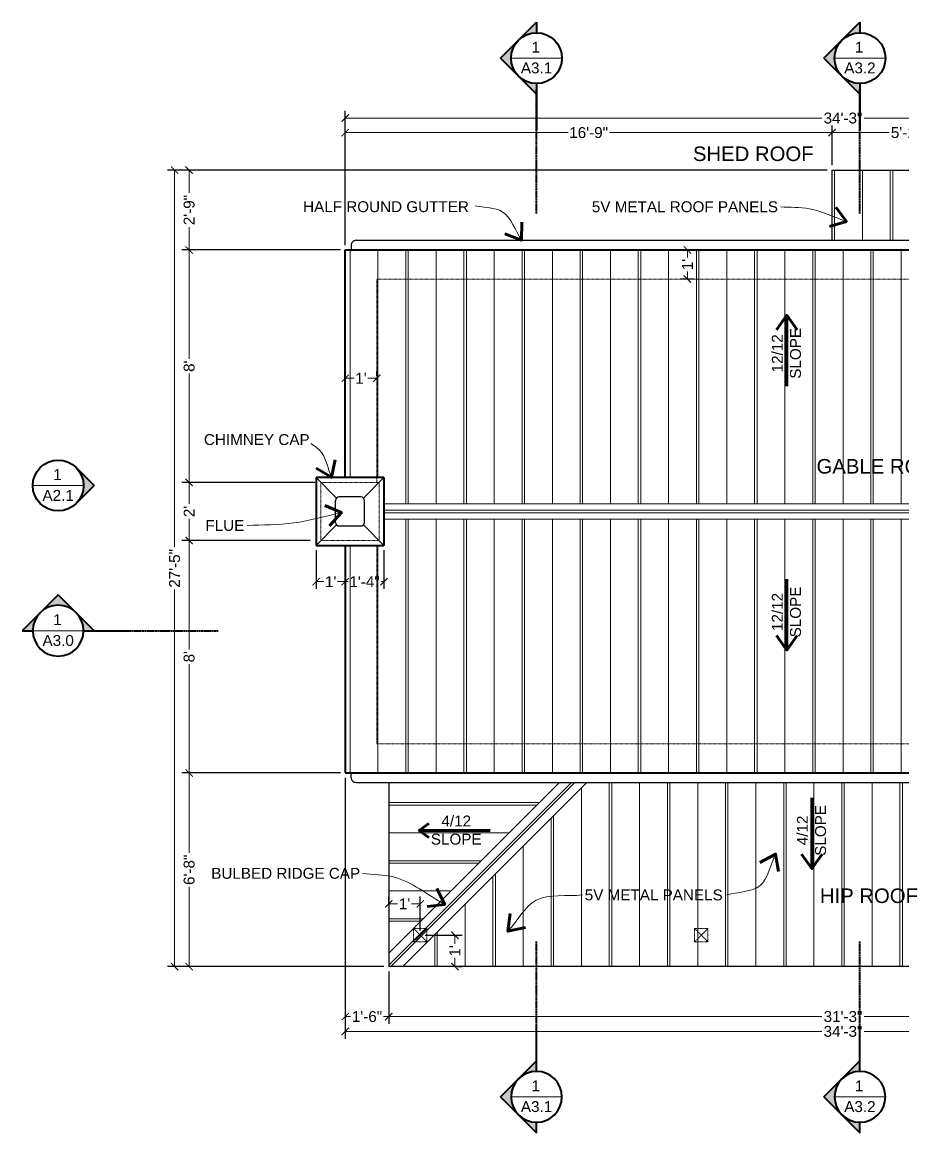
# Model space of a CAD drawing. Header units: inches. Extents: x -54 to 15382, y 469 to 41738.
# Drawn here: x 4953.2 to 5316.7, y 6416.7 to 6875.4 of the extents above; entities that cross this region are included whole.
import ezdxf

# ---------------------------------------------------------------- set-up
doc = ezdxf.new("R2010")
doc.units = ezdxf.units.IN
doc.header["$MEASUREMENT"] = 0
doc.linetypes.add('CENTER', pattern=[2, 1.25, -0.25, 0.25, -0.25])
doc.linetypes.add('DASHED2', pattern=[0.375, 0.25, -0.125])
doc.layers.get('0').update_dxf_attribs({"lineweight": 9})
for name, color, linetype, lineweight in [('1', 7, 'Continuous', 9), ('2', 7, 'Continuous', 18), ('3', 7, 'Continuous', 30), ('4', 7, 'Continuous', 40), ('A-DIMSx', 7, 'Continuous', 9), ('A-LINK', 7, 'Continuous', 40), ('A-TEXTx', 7, 'Continuous', 18)]:
    doc.layers.add(name, color=color, linetype=linetype, lineweight=lineweight)
doc.styles.get("Standard").update_dxf_attribs({"font": 'arial.ttf'})
doc.dimstyles.get("Standard").update_dxf_attribs({"dimtxt": 3, "dimasz": 2, "dimexe": 0.03125, "dimexo": 0.0625, "dimgap": 0.03125, "dimtad": 0, "dimtoh": 1, "dimdec": 4, "dimlfac": 0.99985, "dimzin": 0, "dimdsep": 46, "dimlunit": 4, "dimtxsty": 'Standard', "dimblk": 'ARCHTICK', "dimblk1": 'ARCHTICK', "dimblk2": 'ARCHTICK', "dimcen": 0.09, "dimclrt": 256, "dimadec": 0, "dimazin": 0, "dimtfac": 1, "dimtdec": 4, "dimtofl": 0, "dimtmove": 0, "dimatfit": 3, "dimfxl": 1, "dimtolj": 1, "dimtzin": 0, "dimarcsym": 0})

# ---------------------------------------------------------------- blocks, each defined once
blk = doc.blocks.new('_ArchTick')
at = {"color": 0, "linetype": 'ByBlock', "lineweight": 0, "const_width": 0.15}
blk.add_lwpolyline([(-0.5, -0.5), (0.5, 0.5)], dxfattribs=at)
blk = doc.blocks.new('*D105')
at = {"layer": 'A-DIMSx', "color": 0, "lineweight": -2, "ltscale": 0.1}
for p, q in [((5287.5, 6816.29), (5287.5, 6832.74)), ((5348.5, 6816.26), (5348.5, 6832.74))]:
    blk.add_line(p, q, dxfattribs=at)
at = {"layer": 'A-DIMSx', "color": 0, "lineweight": 5, "ltscale": 0.1}
for p, q in [((5287.5, 6829.74), (5311, 6829.74)), ((5348.5, 6829.74), (5325, 6829.74))]:
    blk.add_line(p, q, dxfattribs=at)
at = {"layer": 'A-DIMSx', "color": 0, "lineweight": 5, "xscale": 3, "yscale": 3, "zscale": 3, "rotation": 180}
blk.add_blockref('_ArchTick', (5287.5, 6829.74), dxfattribs=at)
at = {"layer": 'A-DIMSx', "color": 0, "lineweight": 5, "xscale": 3, "yscale": 3, "zscale": 3}
blk.add_blockref('_ArchTick', (5348.5, 6829.74), dxfattribs=at)
at = {"layer": 'A-DIMSx', "ltscale": 0.25, "insert": (5318, 6829.74), "char_height": 4.5, "attachment_point": 5}
blk.add_mtext('\\A1;5\'-1"', dxfattribs=at)
blk = doc.blocks.new('*D106')
at = {"layer": 'A-DIMSx', "color": 0, "lineweight": -2, "ltscale": 0.1}
for p, q in [((5086.5, 6783.27), (5086.5, 6832.74)), ((5287.5, 6816.27), (5287.5, 6832.74))]:
    blk.add_line(p, q, dxfattribs=at)
at = {"layer": 'A-DIMSx', "color": 0, "lineweight": 5, "ltscale": 0.1}
for p, q in [((5086.5, 6829.74), (5178.47, 6829.74)), ((5287.5, 6829.74), (5195.53, 6829.74))]:
    blk.add_line(p, q, dxfattribs=at)
at = {"layer": 'A-DIMSx', "color": 0, "lineweight": 5, "xscale": 3, "yscale": 3, "zscale": 3, "rotation": 180}
blk.add_blockref('_ArchTick', (5086.5, 6829.74), dxfattribs=at)
at = {"layer": 'A-DIMSx', "color": 0, "lineweight": 5, "xscale": 3, "yscale": 3, "zscale": 3}
blk.add_blockref('_ArchTick', (5287.5, 6829.74), dxfattribs=at)
at = {"layer": 'A-DIMSx', "ltscale": 0.25, "insert": (5187, 6829.74), "char_height": 4.5, "attachment_point": 5}
blk.add_mtext('\\A1;16\'-9"', dxfattribs=at)
blk = doc.blocks.new('*D107')
at = {"layer": 'A-DIMSx', "color": 0, "lineweight": -2, "ltscale": 0.1}
for p, q in [((5084.49, 6781.27), (5019.07, 6781.27)), ((5074, 6685.27), (5019.07, 6685.27))]:
    blk.add_line(p, q, dxfattribs=at)
at = {"layer": 'A-DIMSx', "color": 0, "lineweight": 5, "ltscale": 0.1}
for p, q in [((5022.07, 6781.27), (5022.07, 6736.33)), ((5022.07, 6685.27), (5022.07, 6730.22))]:
    blk.add_line(p, q, dxfattribs=at)
at = {"layer": 'A-DIMSx', "color": 0, "lineweight": 5, "xscale": 3, "yscale": 3, "zscale": 3}
for p, rotation in [((5022.07, 6781.27), 90), ((5022.07, 6685.27), 270)]:
    blk.add_blockref('_ArchTick', p, dxfattribs=dict(at, rotation=rotation))
at = {"layer": 'A-DIMSx', "ltscale": 0.25, "insert": (5022.07, 6733.27), "char_height": 4.5, "attachment_point": 5, "rotation": 90}
blk.add_mtext("\\A1;8'", dxfattribs=at)
blk = doc.blocks.new('*D108')
at = {"layer": 'A-DIMSx', "color": 0, "lineweight": -2, "ltscale": 0.1}
for p, q in [((5074, 6685.27), (5019.07, 6685.27)), ((5072, 6661.27), (5019.07, 6661.27))]:
    blk.add_line(p, q, dxfattribs=at)
at = {"layer": 'A-DIMSx', "color": 0, "lineweight": 5, "ltscale": 0.1}
for p, q in [((5022.07, 6685.27), (5022.07, 6676.38)), ((5022.07, 6661.27), (5022.07, 6670.17))]:
    blk.add_line(p, q, dxfattribs=at)
at = {"layer": 'A-DIMSx', "color": 0, "lineweight": 5, "xscale": 3, "yscale": 3, "zscale": 3}
for p, rotation in [((5022.07, 6685.27), 90), ((5022.07, 6661.27), 270)]:
    blk.add_blockref('_ArchTick', p, dxfattribs=dict(at, rotation=rotation))
at = {"layer": 'A-DIMSx', "ltscale": 0.25, "insert": (5022.07, 6673.27), "char_height": 4.5, "attachment_point": 5, "rotation": 90}
blk.add_mtext("\\A1;2'", dxfattribs=at)
blk = doc.blocks.new('*D109')
at = {"layer": 'A-DIMSx', "color": 0, "lineweight": -2, "ltscale": 0.1}
for p, q in [((5072, 6661.27), (5019.07, 6661.27)), ((5084.5, 6565.27), (5019.07, 6565.27))]:
    blk.add_line(p, q, dxfattribs=at)
at = {"layer": 'A-DIMSx', "color": 0, "lineweight": 5, "ltscale": 0.1}
for p, q in [((5022.07, 6661.27), (5022.07, 6616.33)), ((5022.07, 6565.27), (5022.07, 6610.22))]:
    blk.add_line(p, q, dxfattribs=at)
at = {"layer": 'A-DIMSx', "color": 0, "lineweight": 5, "xscale": 3, "yscale": 3, "zscale": 3}
for p, rotation in [((5022.07, 6661.27), 90), ((5022.07, 6565.27), 270)]:
    blk.add_blockref('_ArchTick', p, dxfattribs=dict(at, rotation=rotation))
at = {"layer": 'A-DIMSx', "ltscale": 0.25, "insert": (5022.07, 6613.27), "char_height": 4.5, "attachment_point": 5, "rotation": 90}
blk.add_mtext("\\A1;8'", dxfattribs=at)
blk = doc.blocks.new('*D110')
at = {"layer": 'A-DIMSx', "color": 0, "lineweight": -2, "ltscale": 0.1}
for p, q in [((5084.44, 6565.27), (5019.07, 6565.27)), ((5102.5, 6485.27), (5019.07, 6485.27))]:
    blk.add_line(p, q, dxfattribs=at)
at = {"layer": 'A-DIMSx', "color": 0, "lineweight": 5, "ltscale": 0.1}
for p, q in [((5022.07, 6565.27), (5022.07, 6532.27)), ((5022.07, 6485.27), (5022.07, 6518.28))]:
    blk.add_line(p, q, dxfattribs=at)
at = {"layer": 'A-DIMSx', "color": 0, "lineweight": 5, "xscale": 3, "yscale": 3, "zscale": 3}
for p, rotation in [((5022.07, 6565.27), 90), ((5022.07, 6485.27), 270)]:
    blk.add_blockref('_ArchTick', p, dxfattribs=dict(at, rotation=rotation))
at = {"layer": 'A-DIMSx', "ltscale": 0.25, "insert": (5022.07, 6525.27), "char_height": 4.5, "attachment_point": 5, "rotation": 90}
blk.add_mtext('\\A1;6\'-8"', dxfattribs=at)
blk = doc.blocks.new('*D111')
at = {"layer": 'A-DIMSx', "color": 0, "lineweight": -2, "ltscale": 0.1}
for p, q in [((5104.5, 6483.27), (5104.5, 6461.64)), ((5479.5, 6483.27), (5479.5, 6461.64))]:
    blk.add_line(p, q, dxfattribs=at)
at = {"layer": 'A-DIMSx', "color": 0, "lineweight": 5, "ltscale": 0.1}
for p, q in [((5104.5, 6464.64), (5283.26, 6464.64)), ((5479.5, 6464.64), (5300.74, 6464.64))]:
    blk.add_line(p, q, dxfattribs=at)
at = {"layer": 'A-DIMSx', "color": 0, "lineweight": 5, "xscale": 3, "yscale": 3, "zscale": 3, "rotation": 180}
blk.add_blockref('_ArchTick', (5104.5, 6464.64), dxfattribs=at)
at = {"layer": 'A-DIMSx', "color": 0, "lineweight": 5, "xscale": 3, "yscale": 3, "zscale": 3}
blk.add_blockref('_ArchTick', (5479.5, 6464.64), dxfattribs=at)
at = {"layer": 'A-DIMSx', "ltscale": 0.25, "insert": (5292, 6464.64), "char_height": 4.5, "attachment_point": 5}
blk.add_mtext('\\A1;31\'-3"', dxfattribs=at)
blk = doc.blocks.new('Section Callout')
at = {"layer": 'A-LINK', "ltscale": 0.1}
h = blk.add_hatch(color=256, dxfattribs=at)
h.paths.add_polyline_path([(1891.06, 7392.5), (1883.64, 7385.08), (1891.06, 7377.65, -0.198912), (1887.98, 7385.08, -0.198912)])
h.paths.add_polyline_path([(1898.48, 7399.92), (1891.06, 7392.5, -0.198912), (1898.48, 7395.58)])
h.paths.add_polyline_path([(1891.06, 7377.65), (1898.48, 7370.23), (1898.48, 7374.58, -0.198912)])
for p, q in [((1883.64, 7385.08), (1898.48, 7399.92)), ((1898.48, 7399.92), (1898.48, 7395.58)), ((1883.64, 7385.08), (1898.48, 7370.23)), ((1898.48, 7374.58), (1898.48, 7370.23)), ((1898.48, 7370.23), (1898.48, 7355.49))]:
    blk.add_line(p, q, dxfattribs=at)
blk.add_circle((1898.48, 7385.08), 10.5, dxfattribs=at)
blk = doc.blocks.new('Elevation Callout - 1')
at = {"layer": 'A-LINK', "ltscale": 0.1}
blk.add_hatch(color=256, dxfattribs=at).paths.add_polyline_path([(2031.59, 7377.65), (2039.01, 7370.23), (2046.43, 7377.65, -0.198912), (2039.01, 7374.58, -0.198912)])
for q in [(2031.59, 7377.65), (2046.43, 7377.65)]:
    blk.add_line((2039.01, 7370.23), q, dxfattribs=at)
blk.add_circle((2039.01, 7385.08), 10.5, dxfattribs=at)
blk = doc.blocks.new('*D224')
at = {"layer": 'A-DIMSx', "color": 0, "lineweight": -2, "ltscale": 0.1}
for p, q in [((5086.5, 6563.27), (5086.5, 6461.64)), ((5104.5, 6483.27), (5104.5, 6461.64))]:
    blk.add_line(p, q, dxfattribs=at)
at = {"layer": 'A-DIMSx', "color": 0, "lineweight": 5, "ltscale": 0.1}
for p, q in [((5086.5, 6464.64), (5088.72, 6464.64)), ((5104.5, 6464.64), (5102.28, 6464.64))]:
    blk.add_line(p, q, dxfattribs=at)
at = {"layer": 'A-DIMSx', "color": 0, "lineweight": 5, "xscale": 3, "yscale": 3, "zscale": 3, "rotation": 180}
blk.add_blockref('_ArchTick', (5086.5, 6464.64), dxfattribs=at)
at = {"layer": 'A-DIMSx', "color": 0, "lineweight": 5, "xscale": 3, "yscale": 3, "zscale": 3}
blk.add_blockref('_ArchTick', (5104.5, 6464.64), dxfattribs=at)
at = {"layer": 'A-DIMSx', "ltscale": 0.25, "insert": (5095.5, 6464.64), "char_height": 4.5, "attachment_point": 5}
blk.add_mtext('\\A1;1\'-6"', dxfattribs=at)
blk = doc.blocks.new('*D225')
at = {"layer": 'A-DIMSx', "color": 0, "lineweight": -2, "ltscale": 0.1}
for p, q in [((5285.5, 6814.27), (5019.07, 6814.27)), ((5084.49, 6781.27), (5019.07, 6781.27))]:
    blk.add_line(p, q, dxfattribs=at)
at = {"layer": 'A-DIMSx', "color": 0, "lineweight": 5, "ltscale": 0.1}
for p, q in [((5022.07, 6814.27), (5022.07, 6804.81)), ((5022.07, 6781.27), (5022.07, 6790.74))]:
    blk.add_line(p, q, dxfattribs=at)
at = {"layer": 'A-DIMSx', "color": 0, "lineweight": 5, "xscale": 3, "yscale": 3, "zscale": 3}
for p, rotation in [((5022.07, 6814.27), 90), ((5022.07, 6781.27), 270)]:
    blk.add_blockref('_ArchTick', p, dxfattribs=dict(at, rotation=rotation))
at = {"layer": 'A-DIMSx', "ltscale": 0.25, "insert": (5022.07, 6797.77), "char_height": 4.5, "attachment_point": 5, "rotation": 90}
blk.add_mtext('\\A1;2\'-9"', dxfattribs=at)
blk = doc.blocks.new('*D228')
at = {"layer": 'A-DIMSx', "color": 0, "lineweight": -2, "ltscale": 0.1}
for p, q in [((5074.5, 6657.27), (5074.5, 6641.29)), ((5086.5, 6645.24), (5086.5, 6641.29))]:
    blk.add_line(p, q, dxfattribs=at)
at = {"layer": 'A-DIMSx', "color": 0, "lineweight": 5, "ltscale": 0.1}
for p, q in [((5074.5, 6644.29), (5077.64, 6644.29)), ((5086.5, 6644.29), (5083.36, 6644.29))]:
    blk.add_line(p, q, dxfattribs=at)
at = {"layer": 'A-DIMSx', "color": 0, "lineweight": 5, "xscale": 3, "yscale": 3, "zscale": 3, "rotation": 180}
blk.add_blockref('_ArchTick', (5074.5, 6644.29), dxfattribs=at)
at = {"layer": 'A-DIMSx', "color": 0, "lineweight": 5, "xscale": 3, "yscale": 3, "zscale": 3}
blk.add_blockref('_ArchTick', (5086.5, 6644.29), dxfattribs=at)
at = {"layer": 'A-DIMSx', "ltscale": 0.25, "insert": (5080.5, 6644.29), "char_height": 4.5, "attachment_point": 5}
blk.add_mtext("\\A1;1'", dxfattribs=at)
blk = doc.blocks.new('*D229')
at = {"layer": 'A-DIMSx', "color": 0, "lineweight": -2, "ltscale": 0.1}
for p, q in [((5086.5, 6729.27), (5086.5, 6731.29)), ((5099.5, 6729.27), (5099.5, 6731.29))]:
    blk.add_line(p, q, dxfattribs=at)
at = {"layer": 'A-DIMSx', "color": 0, "lineweight": 5, "ltscale": 0.1}
for p, q in [((5086.5, 6728.29), (5090.14, 6728.29)), ((5099.5, 6728.29), (5095.86, 6728.29))]:
    blk.add_line(p, q, dxfattribs=at)
at = {"layer": 'A-DIMSx', "color": 0, "lineweight": 5, "xscale": 3, "yscale": 3, "zscale": 3, "rotation": 180}
blk.add_blockref('_ArchTick', (5086.5, 6728.29), dxfattribs=at)
at = {"layer": 'A-DIMSx', "color": 0, "lineweight": 5, "xscale": 3, "yscale": 3, "zscale": 3}
blk.add_blockref('_ArchTick', (5099.5, 6728.29), dxfattribs=at)
at = {"layer": 'A-DIMSx', "ltscale": 0.25, "insert": (5093, 6728.29), "char_height": 4.5, "attachment_point": 5}
blk.add_mtext("\\A1;1'", dxfattribs=at)
blk = doc.blocks.new('*D230')
at = {"layer": 'A-DIMSx', "color": 0, "lineweight": -2, "ltscale": 0.1}
for p, q in [((5230.5, 6781.27), (5224.77, 6781.27)), ((5230.5, 6769.27), (5224.77, 6769.27))]:
    blk.add_line(p, q, dxfattribs=at)
at = {"layer": 'A-DIMSx', "color": 0, "lineweight": 5, "ltscale": 0.1}
for p, q in [((5227.77, 6781.27), (5227.77, 6778.13)), ((5227.77, 6769.27), (5227.77, 6772.42))]:
    blk.add_line(p, q, dxfattribs=at)
at = {"layer": 'A-DIMSx', "color": 0, "lineweight": 5, "xscale": 3, "yscale": 3, "zscale": 3}
for p, rotation in [((5227.77, 6781.27), 90), ((5227.77, 6769.27), 270)]:
    blk.add_blockref('_ArchTick', p, dxfattribs=dict(at, rotation=rotation))
at = {"layer": 'A-DIMSx', "ltscale": 0.25, "insert": (5227.77, 6775.27), "char_height": 4.5, "attachment_point": 5, "rotation": 90}
blk.add_mtext("\\A1;1'", dxfattribs=at)
blk = doc.blocks.new('*D233')
at = {"layer": 'A-DIMSx', "color": 0, "lineweight": -2, "ltscale": 0.1}
for p, q in [((5086.5, 6783.27), (5086.5, 6838.74)), ((5497.5, 6783.27), (5497.5, 6838.74))]:
    blk.add_line(p, q, dxfattribs=at)
at = {"layer": 'A-DIMSx', "color": 0, "lineweight": 5, "ltscale": 0.1}
for p, q in [((5086.5, 6835.74), (5283.26, 6835.74)), ((5497.5, 6835.74), (5300.74, 6835.74))]:
    blk.add_line(p, q, dxfattribs=at)
at = {"layer": 'A-DIMSx', "color": 0, "lineweight": 5, "xscale": 3, "yscale": 3, "zscale": 3, "rotation": 180}
blk.add_blockref('_ArchTick', (5086.5, 6835.74), dxfattribs=at)
at = {"layer": 'A-DIMSx', "color": 0, "lineweight": 5, "xscale": 3, "yscale": 3, "zscale": 3}
blk.add_blockref('_ArchTick', (5497.5, 6835.74), dxfattribs=at)
at = {"layer": 'A-DIMSx', "ltscale": 0.25, "insert": (5292, 6835.74), "char_height": 4.5, "attachment_point": 5}
blk.add_mtext('\\A1;34\'-3"', dxfattribs=at)
blk = doc.blocks.new('*D234')
at = {"layer": 'A-DIMSx', "color": 0, "lineweight": -2, "ltscale": 0.1}
for p, q in [((5285.5, 6814.27), (5013.07, 6814.27)), ((5102.5, 6485.27), (5013.07, 6485.27))]:
    blk.add_line(p, q, dxfattribs=at)
at = {"layer": 'A-DIMSx', "color": 0, "lineweight": 5, "ltscale": 0.1}
for p, q in [((5016.07, 6814.27), (5016.07, 6658.56)), ((5016.07, 6485.27), (5016.07, 6640.99))]:
    blk.add_line(p, q, dxfattribs=at)
at = {"layer": 'A-DIMSx', "color": 0, "lineweight": 5, "xscale": 3, "yscale": 3, "zscale": 3}
for p, rotation in [((5016.07, 6814.27), 90), ((5016.07, 6485.27), 270)]:
    blk.add_blockref('_ArchTick', p, dxfattribs=dict(at, rotation=rotation))
at = {"layer": 'A-DIMSx', "ltscale": 0.25, "insert": (5016.07, 6649.77), "char_height": 4.5, "attachment_point": 5, "rotation": 90}
blk.add_mtext('\\A1;27\'-5"', dxfattribs=at)
blk = doc.blocks.new('*D235')
at = {"layer": 'A-DIMSx', "color": 0, "lineweight": -2, "ltscale": 0.1}
for p, q in [((5086.5, 6563.27), (5086.5, 6455.51)), ((5497.5, 6563.27), (5497.5, 6455.51))]:
    blk.add_line(p, q, dxfattribs=at)
at = {"layer": 'A-DIMSx', "color": 0, "lineweight": 5, "ltscale": 0.1}
for p, q in [((5086.5, 6458.51), (5283.26, 6458.51)), ((5497.5, 6458.51), (5300.74, 6458.51))]:
    blk.add_line(p, q, dxfattribs=at)
at = {"layer": 'A-DIMSx', "color": 0, "lineweight": 5, "xscale": 3, "yscale": 3, "zscale": 3, "rotation": 180}
blk.add_blockref('_ArchTick', (5086.5, 6458.51), dxfattribs=at)
at = {"layer": 'A-DIMSx', "color": 0, "lineweight": 5, "xscale": 3, "yscale": 3, "zscale": 3}
blk.add_blockref('_ArchTick', (5497.5, 6458.51), dxfattribs=at)
at = {"layer": 'A-DIMSx', "ltscale": 0.25, "insert": (5292, 6458.51), "char_height": 4.5, "attachment_point": 5}
blk.add_mtext('\\A1;34\'-3"', dxfattribs=at)
blk = doc.blocks.new('*D236')
at = {"layer": 'A-DIMSx', "color": 0, "lineweight": -2, "ltscale": 0.1}
for p, q in [((5102.5, 6657.27), (5102.5, 6641.29)), ((5086.5, 6646.29), (5086.5, 6647.29))]:
    blk.add_line(p, q, dxfattribs=at)
at = {"layer": 'A-DIMSx', "color": 0, "lineweight": 5, "ltscale": 0.1}
for p, q in [((5086.5, 6644.29), (5087.72, 6644.29)), ((5102.5, 6644.29), (5101.28, 6644.29))]:
    blk.add_line(p, q, dxfattribs=at)
at = {"layer": 'A-DIMSx', "color": 0, "lineweight": 5, "xscale": 3, "yscale": 3, "zscale": 3, "rotation": 180}
blk.add_blockref('_ArchTick', (5086.5, 6644.29), dxfattribs=at)
at = {"layer": 'A-DIMSx', "color": 0, "lineweight": 5, "xscale": 3, "yscale": 3, "zscale": 3}
blk.add_blockref('_ArchTick', (5102.5, 6644.29), dxfattribs=at)
at = {"layer": 'A-DIMSx', "ltscale": 0.25, "insert": (5094.5, 6644.29), "char_height": 4.5, "attachment_point": 5}
blk.add_mtext('\\A1;1\'-4"', dxfattribs=at)
blk = doc.blocks.new('*D237')
at = {"layer": 'A-DIMSx', "color": 0, "lineweight": -2, "ltscale": 0.1}
for p, q in [((5119.5, 6498.27), (5134.78, 6498.27)), ((5132.87, 6485.27), (5134.78, 6485.27))]:
    blk.add_line(p, q, dxfattribs=at)
at = {"layer": 'A-DIMSx', "color": 0, "lineweight": 5, "ltscale": 0.1}
for p, q in [((5131.78, 6498.27), (5131.78, 6494.63)), ((5131.78, 6485.27), (5131.78, 6488.92))]:
    blk.add_line(p, q, dxfattribs=at)
at = {"layer": 'A-DIMSx', "color": 0, "lineweight": 5, "xscale": 3, "yscale": 3, "zscale": 3}
for p, rotation in [((5131.78, 6498.27), 90), ((5131.78, 6485.27), 270)]:
    blk.add_blockref('_ArchTick', p, dxfattribs=dict(at, rotation=rotation))
at = {"layer": 'A-DIMSx', "ltscale": 0.25, "insert": (5131.78, 6491.77), "char_height": 4.5, "attachment_point": 5, "rotation": 90}
blk.add_mtext("\\A1;1'", dxfattribs=at)
blk = doc.blocks.new('*D238')
at = {"layer": 'A-DIMSx', "color": 0, "lineweight": -2, "ltscale": 0.1}
for p, q in [((5104.5, 6511.18), (5104.5, 6514.21)), ((5117.5, 6500.27), (5117.5, 6514.21))]:
    blk.add_line(p, q, dxfattribs=at)
at = {"layer": 'A-DIMSx', "color": 0, "lineweight": 5, "ltscale": 0.1}
for p, q in [((5104.5, 6511.21), (5108.14, 6511.21)), ((5117.5, 6511.21), (5113.86, 6511.21))]:
    blk.add_line(p, q, dxfattribs=at)
at = {"layer": 'A-DIMSx', "color": 0, "lineweight": 5, "xscale": 3, "yscale": 3, "zscale": 3, "rotation": 180}
blk.add_blockref('_ArchTick', (5104.5, 6511.21), dxfattribs=at)
at = {"layer": 'A-DIMSx', "color": 0, "lineweight": 5, "xscale": 3, "yscale": 3, "zscale": 3}
blk.add_blockref('_ArchTick', (5117.5, 6511.21), dxfattribs=at)
at = {"layer": 'A-DIMSx', "ltscale": 0.25, "insert": (5111, 6511.21), "char_height": 4.5, "attachment_point": 5}
blk.add_mtext("\\A1;1'", dxfattribs=at)

msp = doc.modelspace()

# ---------------------------------------------------------------- linework, layer by layer
at = {"layer": '1'}
for p, q in [((5288.5001005, 6814.2747155), (5288.5001005, 6785.2747155)), ((5300.0001005, 6785.2747155), (5300.0001005, 6814.2747155)), ((5311.5001005, 6785.2747155), (5311.5001005, 6814.2747155)), ((5312.5001005, 6814.2747155), (5312.5001005, 6785.2747155)), ((5082.9394183, 6678.8353756), (5074.5000785, 6687.2747155)), ((5094.0607386, 6678.8353756), (5102.5000785, 6687.2747155)), ((5082.9394183, 6667.7140553), (5074.5000785, 6659.2747155)), ((5094.0607386, 6667.7140553), (5102.5000785, 6659.2747155)), ((5104.5001005, 6485.8851997), (5179.8896159, 6561.2747155)), ((5104.5001005, 6490.8349472), (5174.939869, 6561.2747155)), ((5105.3038298, 6485.2747155), (5181.3038295, 6561.2747155)), ((5110.2535773, 6485.2747155), (5186.253577, 6561.2747155)), ((5195.5001005, 6561.2747155), (5195.5001005, 6485.2747155)), ((5196.5001003, 6485.2747155), (5196.5000818, 6561.2747155)), ((5208.0001005, 6561.2747155), (5208.0001005, 6485.2747155)), ((5219.5001005, 6561.2747155), (5219.5001005, 6485.2747155)), ((5220.5001005, 6485.2747155), (5220.5001005, 6561.2747155)), ((5232.0001005, 6561.2747155), (5232.0001005, 6485.2747155)), ((5243.5001005, 6561.2747155), (5243.5001005, 6485.2747155)), ((5244.5001005, 6485.2747155), (5244.5001005, 6561.2747155)), ((5256.0001005, 6561.2747155), (5256.0001005, 6485.2747155)), ((5267.5001005, 6561.2747155), (5267.5001005, 6485.2747155)), ((5268.5001005, 6485.2747155), (5268.5001005, 6561.2747155)), ((5280.0001005, 6561.2747155), (5280.0001005, 6485.2747155)), ((5291.5001005, 6561.2747155), (5291.5001005, 6485.2747155)), ((5292.5001005, 6485.2747155), (5292.5001005, 6561.2747155)), ((5304.0001005, 6561.2747155), (5304.0001005, 6485.2747155)), ((5315.5001005, 6561.2747155), (5315.5001005, 6485.2747155)), ((5316.5001005, 6485.2747155), (5316.5001005, 6561.2747155)), ((5184.0001005, 6559.021239), (5184.0001005, 6485.2747155)), ((5104.5001005, 6553.0199362), (5166.6850898, 6553.0199362)), ((5165.6850898, 6552.0199362), (5104.5001005, 6552.0199362)), ((5171.5001005, 6546.5212389), (5171.5001005, 6485.2747155)), ((5172.5001005, 6485.2747155), (5172.5001005, 6547.5212389)), ((5154.1850897, 6540.5199362), (5104.5001005, 6540.5199362)), ((5160.0001005, 6535.0212389), (5160.0001005, 6485.2747155)), ((5104.5001005, 6529.0199362), (5142.6850897, 6529.0199362)), ((5141.6850897, 6528.0199362), (5104.5001005, 6528.0199362)), ((5148.5001005, 6485.2747155), (5148.5001005, 6523.5212388)), ((5147.5001005, 6522.5212388), (5147.5001005, 6485.2747155)), ((5130.1850896, 6516.5199362), (5104.5001005, 6516.5199362)), ((5136.0001005, 6511.0212388), (5136.0001005, 6485.2747155)), ((5104.5001005, 6505.0199362), (5118.6850896, 6505.0199362)), ((5117.6850896, 6504.0199362), (5104.5001005, 6504.0199362)), ((5123.5001005, 6498.5212387), (5123.5001005, 6485.2747155)), ((5124.5001005, 6485.2747155), (5124.5001005, 6499.5212387))]:
    msp.add_line(p, q, dxfattribs=at)
at = {"layer": '1', "linetype": 'DASHED2', "ltscale": 0.1}
for p, q in [((5114.7501005, 6501.0247155), (5120.2501005, 6495.5247155)), ((5120.2501005, 6501.0247155), (5114.7501005, 6495.5247155)), ((5230.7501005, 6501.0247155), (5236.2501005, 6495.5247155)), ((5236.2501005, 6501.0247155), (5230.7501005, 6495.5247155))]:
    msp.add_line(p, q, dxfattribs=at)
at = {"layer": '2', "ltscale": 0.1}
for p, q in [((5154.9849509, 6860.5008975), (5175.9849509, 6860.5008975)), ((5288.4799967, 6860.5008975), (5309.4799968, 6860.5008975)), ((4957.5000784, 6683.9696035), (4978.5000785, 6683.9696035)), ((4957.5107043, 6624.0247155), (4978.5107044, 6624.0247155)), ((5154.9849509, 6431.5008975), (5175.9849509, 6431.5008975)), ((5288.4799967, 6431.5008975), (5309.4799968, 6431.5008975))]:
    msp.add_line(p, q, dxfattribs=at)
at = {"layer": '2'}
for p, q in [((5088.5001005, 6781.2747155), (5088.5001005, 6687.2747155)), ((5100.0001005, 6687.2747155), (5100.0001005, 6781.2747155)), ((5111.5001005, 6676.4352494), (5111.5001005, 6781.2747155)), ((5112.5001005, 6781.2747155), (5112.5001005, 6676.4352494)), ((5124.0001005, 6676.4352494), (5124.0001005, 6781.2747155)), ((5135.5001005, 6676.4352494), (5135.5001005, 6781.2747155)), ((5136.5001005, 6781.2747155), (5136.5001005, 6676.4352494)), ((5148.0001005, 6676.4352494), (5148.0001005, 6781.2747155)), ((5159.5001005, 6676.4352494), (5159.5001005, 6781.2747155)), ((5160.5001005, 6781.2747155), (5160.5001005, 6676.4352494)), ((5172.0001005, 6676.4352494), (5172.0001005, 6781.2747155)), ((5183.5001005, 6676.4352494), (5183.5001005, 6781.2747155)), ((5184.5001004, 6781.2747155), (5184.5000748, 6676.4352494)), ((5196.0001005, 6676.4352494), (5196.0001005, 6781.2747155)), ((5207.5001005, 6676.4352494), (5207.5001005, 6781.2747155)), ((5208.5001005, 6781.2747155), (5208.5001005, 6676.4352494)), ((5220.0001005, 6676.4352494), (5220.0001005, 6781.2747155)), ((5231.5001005, 6676.4352494), (5231.5001005, 6781.2747155)), ((5232.5001005, 6781.2747155), (5232.5001005, 6676.4352494)), ((5244.0001005, 6676.4352494), (5244.0001005, 6781.2747155)), ((5255.5001005, 6676.4352494), (5255.5001005, 6781.2747155)), ((5256.5001005, 6781.2747155), (5256.5001005, 6676.4352494)), ((5268.0001005, 6676.4352494), (5268.0001005, 6781.2747155)), ((5279.5001005, 6676.4352494), (5279.5001005, 6781.2747155)), ((5280.5001005, 6781.2747155), (5280.5001005, 6676.4352494)), ((5292.0001005, 6676.4352494), (5292.0001005, 6781.2747155)), ((5303.5001005, 6676.4352494), (5303.5001005, 6781.2747155)), ((5304.5001005, 6781.2747155), (5304.5001005, 6676.4352494)), ((5316.0001005, 6676.4352494), (5316.0001005, 6781.2747155)), ((5497.5001005, 6676.4352494), (5102.5000785, 6676.4352494)), ((5102.5000785, 6673.7747155), (5497.5001005, 6673.7747155)), ((5102.5000785, 6672.7747155), (5497.5001005, 6672.7747155)), ((5497.5001005, 6670.1141816), (5102.5000785, 6670.1141816)), ((5111.5001005, 6670.1141816), (5111.5001005, 6565.2747155)), ((5112.5001005, 6565.2747155), (5112.5001005, 6670.1141816)), ((5124.0001005, 6670.1141816), (5124.0001005, 6565.2747155)), ((5135.5001005, 6670.1141816), (5135.5001005, 6565.2747155)), ((5136.5001005, 6565.2747155), (5136.5001005, 6670.1141816)), ((5148.0001005, 6670.1141816), (5148.0001005, 6565.2747155)), ((5159.5001005, 6670.1141816), (5159.5001005, 6565.2747155)), ((5160.5001005, 6565.2747155), (5160.5001005, 6670.1141816)), ((5172.0001005, 6670.1141816), (5172.0001005, 6565.2747155)), ((5183.5001005, 6670.1141816), (5183.5001005, 6565.2747155)), ((5184.5001004, 6565.2747155), (5184.5000748, 6670.1141816)), ((5196.0001005, 6670.1141816), (5196.0001005, 6565.2747155)), ((5207.5001005, 6670.1141816), (5207.5001005, 6565.2747155)), ((5208.5001005, 6565.2747155), (5208.5001005, 6670.1141816)), ((5220.0001005, 6670.1141816), (5220.0001005, 6565.2747155)), ((5231.5001005, 6670.1141816), (5231.5001005, 6565.2747155)), ((5232.5001005, 6565.2747155), (5232.5001005, 6670.1141816)), ((5244.0001005, 6670.1141816), (5244.0001005, 6565.2747155)), ((5255.5001005, 6670.1141816), (5255.5001005, 6565.2747155)), ((5256.5001005, 6565.2747155), (5256.5001005, 6670.1141816)), ((5268.0001005, 6670.1141816), (5268.0001005, 6565.2747155)), ((5279.5001005, 6670.1141816), (5279.5001005, 6565.2747155)), ((5280.5001005, 6565.2747155), (5280.5001005, 6670.1141816)), ((5292.0001005, 6670.1141816), (5292.0001005, 6565.2747155)), ((5303.5001005, 6670.1141816), (5303.5001005, 6565.2747155)), ((5304.5001005, 6565.2747155), (5304.5001005, 6670.1141816)), ((5316.0001005, 6670.1141816), (5316.0001005, 6565.2747155)), ((5088.5001005, 6565.2747155), (5088.5001005, 6659.2747155)), ((5100.0001005, 6659.2747155), (5100.0001005, 6565.2747155))]:
    msp.add_line(p, q, dxfattribs=at)
at = {"layer": '2', "linetype": 'DASHED2', "ltscale": 0.2}
for p, q in [((5099.5001005, 6769.2747155), (5483.5001005, 6769.2747155)), ((5099.5001005, 6769.2747155), (5099.5001005, 6685.2747155)), ((5100.5000785, 6685.2747155), (5076.5000785, 6685.2747155)), ((5076.5000785, 6685.2747155), (5076.5000785, 6661.2747155)), ((5100.5000785, 6685.2747155), (5100.5000785, 6661.2747155)), ((5076.5000785, 6661.2747155), (5100.5000785, 6661.2747155)), ((5099.5001005, 6577.2747155), (5099.5001005, 6659.2747155)), ((5483.5001005, 6577.2747155), (5099.5001005, 6577.2747155))]:
    msp.add_line(p, q, dxfattribs=at)
at = {"layer": '2', "linetype": 'DASHED2', "ltscale": 0.1}
for p, q in [((5114.7501005, 6501.0247155), (5114.7501005, 6495.5247155)), ((5120.2501005, 6501.0247155), (5114.7501005, 6501.0247155)), ((5120.2501005, 6501.0247155), (5120.2501005, 6495.5247155)), ((5230.7501005, 6501.0247155), (5230.7501005, 6495.5247155)), ((5236.2501005, 6501.0247155), (5230.7501005, 6501.0247155)), ((5236.2501005, 6501.0247155), (5236.2501005, 6495.5247155)), ((5114.7501005, 6495.5247155), (5120.2501005, 6495.5247155)), ((5230.7501005, 6495.5247155), (5236.2501005, 6495.5247155))]:
    msp.add_line(p, q, dxfattribs=at)
at = {"layer": '3'}
for p, q in [((5287.5001005, 6814.2747155), (5348.5001005, 6814.2747155)), ((5287.5001005, 6785.2747155), (5287.5001005, 6814.2747155)), ((5091.0000565, 6785.2747155), (5493.0001005, 6785.2747155)), ((5089.0000565, 6783.2747155), (5089.0000565, 6781.2747155)), ((5093.0000785, 6679.2747155), (5084.0000785, 6679.2747155)), ((5082.5000785, 6668.7747155), (5082.5000785, 6677.7747155)), ((5094.5000785, 6668.7747155), (5094.5000785, 6677.7747155)), ((5084.0000785, 6667.2747155), (5093.0000785, 6667.2747155)), ((5089.0000565, 6563.2747155), (5089.0000565, 6565.2747155)), ((5091.0000565, 6561.2747155), (5493.0001005, 6561.2747155)), ((5104.5001005, 6561.2747155), (5104.5001005, 6485.2747155)), ((5479.5001005, 6485.2747155), (5104.5001005, 6485.2747155))]:
    msp.add_line(p, q, dxfattribs=at)
for centre, radius, start, end in [((5091.0000565, 6783.2747155), 2, 90, 180), ((5084.0000785, 6677.7747155), 1.5, 90, 180), ((5093.0000785, 6677.7747155), 1.5, 0, 90), ((5084.0000785, 6668.7747155), 1.5, 180, 270), ((5093.0000785, 6668.7747155), 1.5, 270, 0), ((5091.0000565, 6563.2747155), 2, 180, 270)]:
    msp.add_arc(centre, radius, start, end, dxfattribs=at)
at = {"layer": '4'}
for p, q in [((5086.5001005, 6781.2747155), (5497.5001005, 6781.2747155)), ((5086.5001005, 6687.2747155), (5086.5001005, 6781.2747155)), ((5074.5000785, 6687.2747155), (5074.5000785, 6659.2747155)), ((5102.5000785, 6687.2747155), (5074.5000785, 6687.2747155)), ((5102.5000785, 6687.2747155), (5102.5000785, 6659.2747155)), ((5074.5000785, 6659.2747155), (5102.5000785, 6659.2747155)), ((5086.5001005, 6659.2747155), (5086.5001005, 6565.2747155)), ((5086.5001005, 6565.2747155), (5497.5001005, 6565.2747155))]:
    msp.add_line(p, q, dxfattribs=at)
at = {"layer": 'A-LINK', "linetype": 'CENTER', "ltscale": 0.15}
for p, q in [((5165.4849509, 6796.3626708), (5165.4849509, 6847.7729754)), ((5298.9799968, 6796.3626708), (5298.9799968, 6847.7729754)), ((4980.7386264, 6624.0247155), (5034.0743541, 6624.0247155)), ((5165.4849509, 6447.1901109), (5165.4849509, 6495.6391241)), ((5298.9799968, 6447.1901109), (5298.9799968, 6495.6391241))]:
    msp.add_line(p, q, dxfattribs=at)

# ---------------------------------------------------------------- block references
at = {"ltscale": 0.1}
for p in [(3267, -524.5746862), (3400.4950459, -524.5746862)]:
    msp.add_blockref('Section Callout', p, dxfattribs=at)
at = {"ltscale": 0.1, "rotation": 90}
msp.add_blockref('Elevation Callout - 1', (12353.0756621, 4644.9595724), dxfattribs=at)
at = {"ltscale": 0.1, "xscale": -1}
for p, rotation in [((12353.0862881, 8522.5096664), 89.99999999999986), ((3267, 13816.5764811), 180), ((3400.4950459, 13816.5764811), 180)]:
    msp.add_blockref('Section Callout', p, dxfattribs=dict(at, rotation=rotation))

# ---------------------------------------------------------------- texts
at = {"layer": 'A-LINK', "ltscale": 0.1, "attachment_point": 5}
for s, insert, char_height, width in [('{1}', (5165.1748078, 6865.0442485), 4.5, 9.771161836), ('{1}', (5298.6698537, 6865.0442485), 4.5, 9.771161836), ('{\\H0.75x;A3.1}', (5165.4806931, 6856.4409333), 6, 9.85131083), ('{\\H0.75x;A3.2}', (5298.975739, 6856.4409333), 6, 9.85131083), ('{1}', (4967.6899354, 6688.5129545), 4.5, 9.771161836), ('{\\H0.75x;A2.1}', (4967.9958207, 6679.9096393), 6, 9.85131083), ('{1}', (4967.7005613, 6628.5680665), 4.5, 9.771161836), ('{\\H0.75x;A3.0}', (4968.0064466, 6619.9647513), 6, 9.85131083), ('{1}', (5165.1748078, 6436.0442485), 4.5, 9.771161836), ('{1}', (5298.6698537, 6436.0442485), 4.5, 9.771161836), ('{\\H0.75x;A3.1}', (5165.4806931, 6427.4409333), 6, 9.85131083), ('{\\H0.75x;A3.2}', (5298.975739, 6427.4409333), 6, 9.85131083)]:
    msp.add_mtext(s, dxfattribs=dict(at, insert=insert, char_height=char_height, width=width))
at = {"layer": 'A-TEXTx', "ltscale": 0.5}
for s, insert, char_height, width, attachment_point in [('{SHED ROOF}', (5254.9434418, 6824.0205242), 6, 55.386811285, 2), ('{GABLE ROOF}', (5308.314224, 6694.9318528), 6, 58.950366274, 2), ('{4/12 SLOPE}', (5132.3313464, 6541.6541308), 4.5, 0.842208666, 5), ('{HIP ROOF}', (5302.691938, 6517.5609236), 6, 59.982724906, 2)]:
    msp.add_mtext(s, dxfattribs=dict(at, insert=insert, char_height=char_height, width=width, attachment_point=attachment_point))
at = {"layer": 'A-TEXTx', "ltscale": 0.1, "char_height": 4.5, "attachment_point": 6}
for s, insert in [('{HALF ROUND GUTTER}', (5137.5577977, 6799.1351061)), ('{ CHIMNEY CAP}', (5071.8197632, 6702.9437313)), ('{FLUE}', (5044.8557278, 6667.46932))]:
    msp.add_mtext(s, dxfattribs=dict(at, insert=insert))
at = {"layer": 'A-TEXTx', "ltscale": 0.25, "char_height": 4.5}
for s, insert, attachment_point in [('{5V METAL ROOF PANELS}', (5265.1598118, 6799.0983891), 6), ('{BULBED RIDGE CAP}', (5092.6654906, 6523.7835998), 6), ('{5V METAL PANELS}', (5185.3944935, 6514.8677064), 4)]:
    msp.add_mtext(s, dxfattribs=dict(at, insert=insert, attachment_point=attachment_point))
at = {"layer": 'A-TEXTx', "insert": (5268.6447516, 6738.5868022), "char_height": 4.5, "width": 0.842208666, "attachment_point": 5, "rotation": 90}
msp.add_mtext('{12/12 SLOPE}', dxfattribs=at)
at = {"layer": 'A-TEXTx', "ltscale": 0.5, "char_height": 4.5, "width": 0.842208666, "attachment_point": 5, "rotation": 90}
for s, insert in [('{12/12 SLOPE}', (5268.6447516, 6631.7709332)), ('{4/12 SLOPE}', (5279.0056688, 6541.5454349))]:
    msp.add_mtext(s, dxfattribs=dict(at, insert=insert))

# ---------------------------------------------------------------- dimensions: what is measured, and where the dimension line sits
at = {"layer": 'A-DIMSx', "ltscale": 0.1}
for base, p1, p2, picture, middle in [((5086.5001005, 6835.7437381), (5497.5001005, 6781.2747155), (5086.5001005, 6781.2747155), '*D233', (5292.0001005, 6835.7437381)), ((5086.5001005, 6829.7437381), (5287.5001005, 6814.2747155), (5086.5001005, 6781.2747155), '*D106', (5187.0001005, 6829.7437381)), ((5348.5001005, 6829.7437381), (5287.5001005, 6814.2936117), (5348.5001005, 6814.2639444), '*D105', (5318.0001005, 6829.7437381)), ((5074.5000785, 6644.2905414), (5086.5001005, 6647.2353238), (5074.5000785, 6659.2747155), '*D228', (5080.5000895, 6644.2905414)), ((5102.5000785, 6644.2905414), (5086.5001005, 6644.2905414), (5102.5000785, 6659.2747155), '*D236', (5094.5000895, 6644.2905414)), ((5086.5001005, 6464.6397135), (5104.5001005, 6485.2747155), (5086.5001005, 6565.2747155), '*D224', (5095.5001005, 6464.6397135)), ((5497.5001005, 6458.5120458), (5086.5001005, 6565.2747155), (5497.5001005, 6565.2747155), '*D235', (5292.0001005, 6458.5120458)), ((5104.5001005, 6464.6397135), (5479.5001005, 6485.2747155), (5104.5001005, 6485.2747155), '*D111', (5292.0001005, 6464.6397135))]:
    dim = msp.add_linear_dim(base=base, p1=p1, p2=p2, dimstyle='Standard', override={"dimtxt": 4.5, "dimasz": 3, "dimexe": 3, "dimexo": 2, "dimgap": 1, "dimlfac": -47.9928, "dimlwd": 5}, dxfattribs=at)
    dim.commit()
    dim.dimension.update_dxf_attribs({"geometry": picture, "text_midpoint": middle})
for base, p1, p2, picture, middle in [((5016.0699308, 6814.2747155), (5104.5001005, 6485.2747155), (5287.5001005, 6814.2747155), '*D234', (5016.0699308, 6649.7747155)), ((5022.0699308, 6814.2747155), (5086.4923747, 6781.2747155), (5287.5001005, 6814.2747155), '*D225', (5022.0699308, 6797.7747155)), ((5022.0699308, 6781.2747155), (5076.0000785, 6685.2747155), (5086.4923747, 6781.2747155), '*D107', (5022.0699308, 6733.2747155)), ((5227.7720701, 6781.2747155), (5232.5001005, 6769.2747155), (5232.5001005, 6781.2747155), '*D230', (5227.7720701, 6775.2747155)), ((5022.0699308, 6661.2747155), (5076.0000785, 6685.2747155), (5074.0000785, 6661.2747155), '*D108', (5022.0699308, 6673.2747155)), ((5022.0699308, 6565.2747155), (5074.0000785, 6661.2747155), (5086.5001005, 6565.2747155), '*D109', (5022.0699308, 6613.2747155)), ((5022.0699308, 6485.2747155), (5086.4376005, 6565.2747155), (5104.5001005, 6485.2747155), '*D110', (5022.0699308, 6525.2747155))]:
    dim = msp.add_linear_dim(base=base, p1=p1, p2=p2, angle=90, dimstyle='Standard', override={"dimtxt": 4.5, "dimasz": 3, "dimexe": 3, "dimexo": 2, "dimgap": 1, "dimlfac": -47.9928, "dimlwd": 5}, dxfattribs=at)
    dim.commit()
    dim.dimension.update_dxf_attribs({"geometry": picture, "text_midpoint": middle})
for base, p1, p2, picture, middle in [((5086.5001005, 6728.2879064), (5099.5001005, 6727.2747155), (5086.5001005, 6727.2747155), '*D229', (5093.0001005, 6728.2879064)), ((5104.5001005, 6511.210242), (5117.5001005, 6498.2747155), (5104.5001005, 6509.1773155), '*D238', (5111.0001005, 6511.210242))]:
    dim = msp.add_linear_dim(base=base, p1=p1, p2=p2, text="1'", dimstyle='Standard', override={"dimtxt": 4.5, "dimasz": 3, "dimexe": 3, "dimexo": 2, "dimgap": 1, "dimlfac": -47.9928, "dimlwd": 5}, dxfattribs=at)
    dim.commit()
    dim.dimension.update_dxf_attribs({"geometry": picture, "text_midpoint": middle})
dim = msp.add_linear_dim(base=(5131.7797461, 6485.2747155), p1=(5117.5001005, 6498.2747155), p2=(5130.8653915, 6485.2747155), angle=90, text="1'", dimstyle='Standard', override={"dimtxt": 4.5, "dimasz": 3, "dimexe": 3, "dimexo": 2, "dimgap": 1, "dimlfac": -47.9928, "dimlwd": 5}, dxfattribs=at)
dim.commit()
dim.dimension.update_dxf_attribs({"geometry": '*D237', "text_midpoint": (5131.7797461, 6491.7747155)})

# ---------------------------------------------------------------- leaders
at = {"layer": 'A-TEXTx', "path_type": 1}
for points in [[(5159.3082494, 6785.3896766), (5151.3493231, 6797.0492725), (5140.1729503, 6799.4916225)], [(5080.8621688, 6687.4310495), (5075.9022849, 6698.5874152), (5072.3007542, 6701.4145619)], [(5084.9122928, 6672.7990867), (5065.3033042, 6668.5382972), (5046.054698, 6667.4299884)]]:
    msp.add_leader(points, dimstyle='Standard', override={"dimasz": 6, "dimgap": 1, "dimldrblk": 'Open90', "dimlwd": 65535}, dxfattribs=at)
at = {"layer": 'A-TEXTx', "path_type": 1, "annotation_type": 0, "has_hookline": 1}
for points, hookline_direction, text_width in [([(5293.4061955, 6793.0875178), (5278.1011342, 6798.2546536), (5266.1598118, 6799.0983891)], 1, 76.2667121), ([(5264.170302, 6531.7742628), (5257.7546438, 6518.7668188), (5244.0578664, 6514.8677064)], 1, 56.3605048), ([(5127.5877059, 6510.9759098), (5106.3612522, 6522.3220961), (5093.6654906, 6523.7835998)], 1, 60.75), ([(5153.6923895, 6499.8679068), (5165.3508511, 6512.6754508), (5184.3944935, 6514.8677064)], 0, 56.3605048)]:
    msp.add_leader(points, dimstyle='Standard', override={"dimasz": 6, "dimgap": 1, "dimldrblk": 'Open90', "dimlwd": 65535}, dxfattribs=dict(at, hookline_direction=hookline_direction, text_width=text_width))
at = {"layer": 'A-TEXTx'}
for points, override in [([(5268.7894155, 6754.3485624), (5268.7894155, 6732.3083129), (5268.7894155, 6725.0756468)], {"dimasz": 6, "dimgap": 1, "dimldrblk": 'Open90', "dimlwd": 65535}), ([(5268.7894155, 6616.0091731), (5268.7894155, 6638.0494225), (5268.7894155, 6645.2820886)], {"dimasz": 6, "dimgap": 1, "dimldrblk": 'Open90', "dimlwd": 65535}), ([(5279.1503326, 6525.7836748), (5279.1503326, 6547.8239242), (5279.1503326, 6555.0565903)], {"dimasz": 6, "dimgap": 1, "dimldrblk": 'Open90', "dimlwd": 65535}), ([(5117.0695862, 6541.5094669), (5139.1098357, 6541.5094669), (5146.3425018, 6541.5094669)], {"dimasz": 4, "dimldrblk": 'Open90', "dimlwd": 65535})]:
    msp.add_leader(points, dimstyle='Standard', override=override, dxfattribs=at)

doc.saveas('drawing.dxf')
